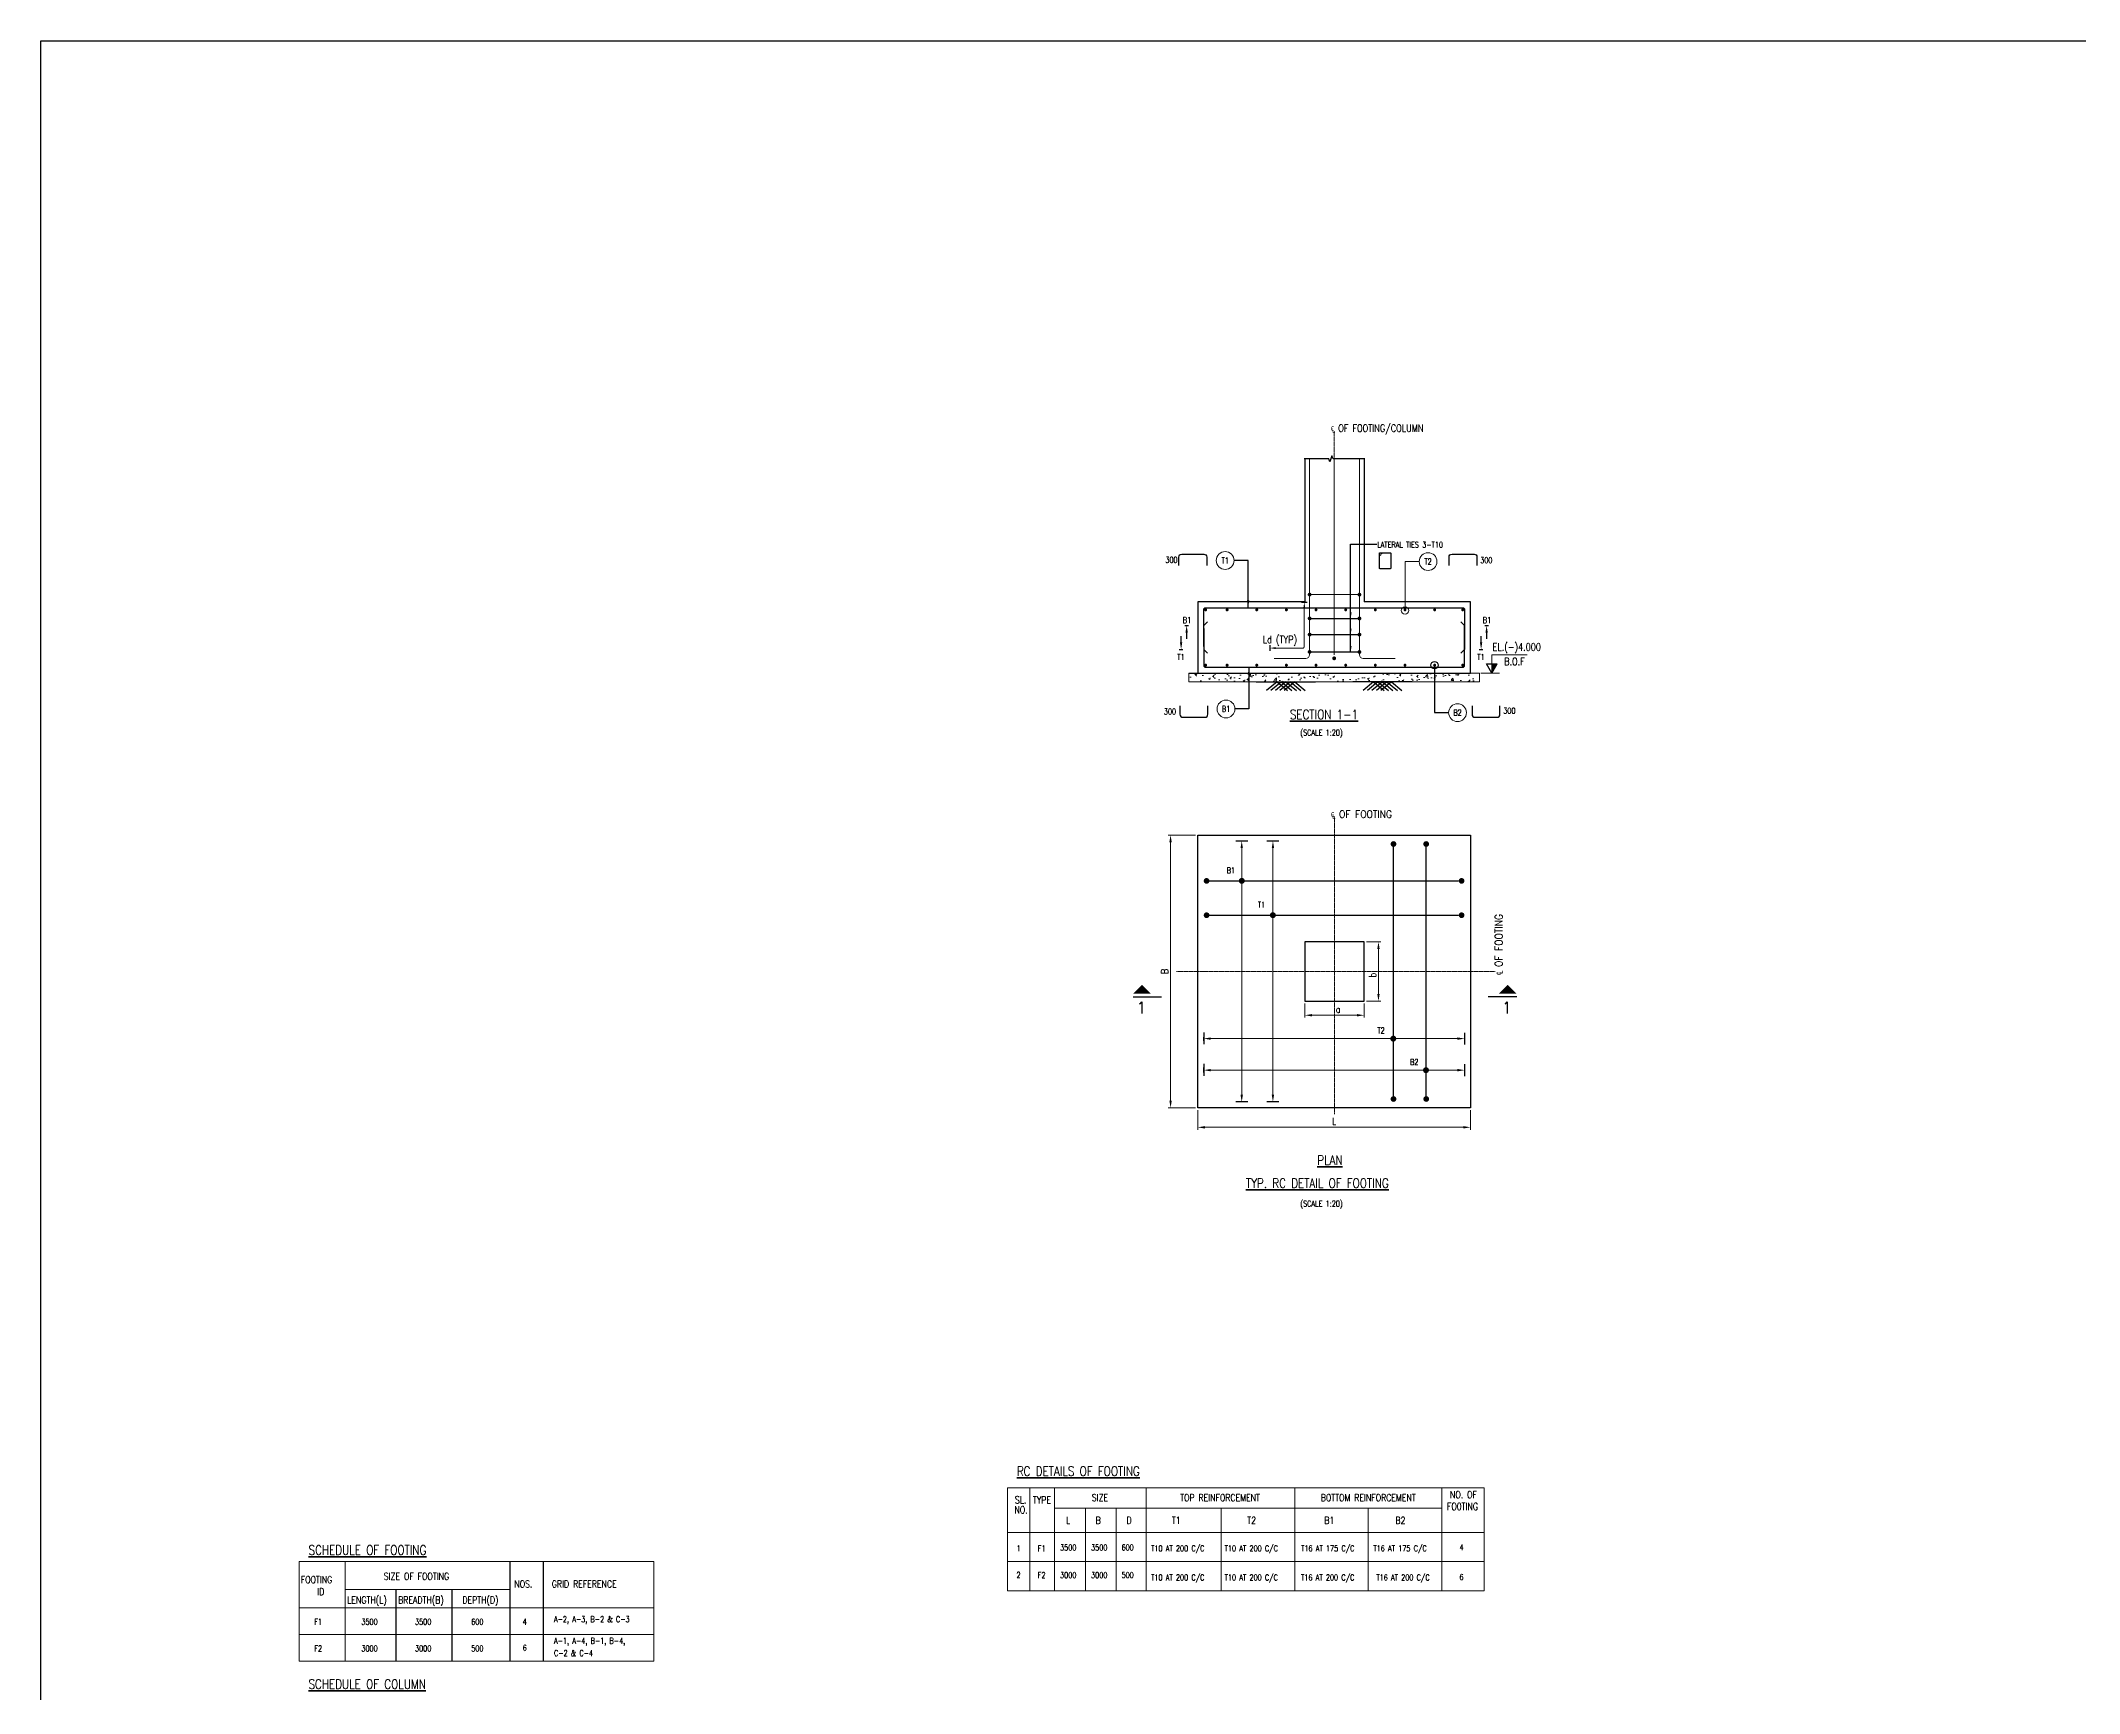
# Model space of a CAD drawing. Header units: millimetres. Extents: x -569190 to 711171, y 227905 to 729063.
# Drawn here: x 99972 to 117159, y 321309 to 335241 of the extents above; entities that cross this region are included whole.
import ezdxf
from ezdxf.enums import TextEntityAlignment as Align

# ---------------------------------------------------------------- set-up
doc = ezdxf.new("R2010")
doc.units = ezdxf.units.MM
doc.header["$LTSCALE"] = 15
doc.linetypes.add('CENTER', pattern=[2, 1.25, -0.25, 0.25, -0.25])
doc.linetypes.add('HIDDEN', pattern=[0.375, 0.25, -0.125])
for name, color, linetype in [('2C', 1, 'Continuous'), ('ATEXT', 3, 'Continuous'), ('Beam', 1, 'Continuous'), ('FOT', 1, 'Continuous'), ('REDINT', 1, 'Continuous'), ('S-ANNO-SYMB', 3, 'Continuous'), ('S-ANNO-TEXT-T250', 3, 'Continuous'), ('S-CON2', 1, 'Continuous'), ('S-REIN', 4, 'Continuous'), ('S-REIN-CON4', 4, 'Continuous')]:
    doc.layers.add(name, color=color, linetype=linetype)
for name, color, linetype, lineweight in [('G-ANNO-TEXT', 3, 'Continuous', 15), ('PG-Grid-Dims', 1, 'Continuous', 9), ('S-ANNO-LEAD', 1, 'Continuous', 20), ('S-ANNO-TEXT-T300', 3, 'Continuous', 30), ('S-ANNO-TEXT-T400', 4, 'Continuous', 40), ('S-GRID-LINE', 1, 'CENTER', 20), ('S-REIN-DIMS', 9, 'Continuous', 18), ('S-SECT-CON1', 8, 'Continuous', 9), ('S-SECT-PATT', 254, 'Continuous', 5), ('S_DIM', 1, 'Continuous', 20), ('S_OUTER THIN LINES', 5, 'Continuous', 13), ('S_TITLE TEXT', 4, 'Continuous', 40)]:
    doc.layers.add(name, color=color, linetype=linetype, lineweight=lineweight)
doc.styles.add('2.5 ROMANS_annotative', font='romans.shx', dxfattribs={"width": 0.8, "height": 2.5})
doc.styles.add('Romans', font='romans.shx', dxfattribs={"width": 0.8})
doc.styles.add('T300-SCALE1', font='romans.shx', dxfattribs={"width": 0.8, "height": 3})
doc.dimstyles.new('MRF_100', dxfattribs={"dimscale": 100, "dimtxt": 3, "dimasz": 3, "dimexe": 1, "dimexo": 1, "dimgap": 1, "dimtad": 1, "dimdec": 0, "dimzin": 1, "dimdsep": 46, "dimtxsty": 'Romans', "dimcen": -3, "dimdle": 1, "dimclrd": 256, "dimclre": 256, "dimclrt": 3, "dimadec": 0, "dimazin": 0, "dimtfac": 1, "dimtdec": 0, "dimtofl": 0, "dimtmove": 0, "dimatfit": 3, "dimfxl": 1, "dimtvp": 2, "dimtolj": 1, "dimtzin": 0, "dimlwd": -1, "dimlwe": -1, "dimarcsym": 0})
doc.dimstyles.new('S-DIMS-100', dxfattribs={"dimscale": 100, "dimtxt": 2.5, "dimasz": 2, "dimexe": 1.5, "dimexo": 1.5, "dimgap": 1, "dimtad": 1, "dimdec": 0, "dimzin": 1, "dimdsep": 46, "dimtxsty": 'Romans', "dimblk": 'OBLIQUE', "dimcen": 2, "dimdle": 1, "dimclrd": 1, "dimclre": 1, "dimclrt": 3, "dimadec": 0, "dimazin": 0, "dimtfac": 1, "dimtdec": 0, "dimtix": 1, "dimtmove": 2, "dimatfit": 3, "dimfxl": 1, "dimtvp": 2, "dimtolj": 1, "dimtzin": 0, "dimarcsym": 0})
doc.dimstyles.get("Standard").update_dxf_attribs({"dimtxt": 0.18, "dimasz": 0.18, "dimexe": 0.18, "dimexo": 0.0625, "dimgap": 0.09, "dimtad": 0, "dimtih": 1, "dimtoh": 1, "dimdec": 4, "dimzin": 0, "dimdsep": 46, "dimtxsty": 'Standard', "dimcen": 0.09, "dimadec": 0, "dimazin": 0, "dimtfac": 1, "dimtdec": 4, "dimtofl": 0, "dimtmove": 0, "dimatfit": 3, "dimfxl": 1, "dimtolj": 1, "dimtzin": 0, "dimarcsym": 0})

# ---------------------------------------------------------------- blocks, each defined once
blk = doc.blocks.new('*D27')
at = {"layer": 'S_DIM', "transparency": 16777216}
for p, q in [((109707, 328544), (109478, 328544)), ((109498, 328484), (109498, 326304)), ((109707, 326244), (109478, 326244))]:
    blk.add_line(p, q, dxfattribs=at)
for points in [[(109488, 328484), (109508, 328484), (109498, 328544)], [(109488, 326304), (109508, 326304), (109498, 326244)]]:
    blk.add_solid(points, dxfattribs=at)
at = {"layer": 'S_DIM', "color": 3, "transparency": 16777216, "insert": (109448, 327394), "char_height": 60, "attachment_point": 5, "rotation": 90, "style": 'Romans'}
blk.add_mtext('\\A1;B', dxfattribs=at)
blk = doc.blocks.new('*D28')
at = {"layer": 'S_DIM', "transparency": 16777216}
for p, q in [((109727, 326224), (109727, 326060)), ((112027, 326224), (112027, 326060)), ((109787, 326080), (111967, 326080))]:
    blk.add_line(p, q, dxfattribs=at)
for points in [[(109787, 326090), (109787, 326070), (109727, 326080)], [(111967, 326090), (111967, 326070), (112027, 326080)]]:
    blk.add_solid(points, dxfattribs=at)
at = {"layer": 'S_DIM', "color": 3, "transparency": 16777216, "insert": (110877, 326130), "char_height": 60, "attachment_point": 5, "style": 'Romans'}
blk.add_mtext('\\A1;L', dxfattribs=at)
blk = doc.blocks.new('*D29')
at = {"layer": 'S_DIM', "transparency": 16777216}
for p, q in [((110128, 328494), (110078, 328494)), ((110098, 328434), (110098, 326354)), ((110108, 326294), (110078, 326294))]:
    blk.add_line(p, q, dxfattribs=at)
for points in [[(110088, 328434), (110108, 328434), (110098, 328494)], [(110088, 326354), (110108, 326354), (110098, 326294)]]:
    blk.add_solid(points, dxfattribs=at)
blk = doc.blocks.new('*D30')
at = {"layer": 'S_DIM', "transparency": 16777216}
for p, q in [((109777, 326585), (109777, 326542)), ((109837, 326562), (111917, 326562)), ((111977, 326564), (111977, 326542))]:
    blk.add_line(p, q, dxfattribs=at)
for points in [[(109837, 326572), (109837, 326552), (109777, 326562)], [(111917, 326572), (111917, 326552), (111977, 326562)]]:
    blk.add_solid(points, dxfattribs=at)
blk = doc.blocks.new('GL')
at = {"layer": '2C'}
for p, q in [((0, 0), (2000, 0)), ((704, 0), (350, -288)), ((854, 0), (500, -288)), ((1004, 0), (650, -288)), ((704, 0), (1057, -288)), ((1154, 0), (800, -288)), ((854, 0), (1207, -288)), ((1304, 0), (950, -288)), ((1004, 0), (1357, -288)), ((1154, 0), (1507, -288)), ((1304, 0), (1657, -288))]:
    blk.add_line(p, q, dxfattribs=at)
blk = doc.blocks.new('*U24')
at = {"const_width": 0.5}
blk.add_lwpolyline([(-0.25, 0.5, 1), (0.25, 0.5, 1)], format="xyb", close=True, dxfattribs=at)
blk = doc.blocks.new('_Oblique')
at = {"color": 0, "linetype": 'ByBlock', "lineweight": -2}
blk.add_line((-0.5, -0.5), (0.5, 0.5), dxfattribs=at)
blk = doc.blocks.new('*D25')
at = {"layer": 'S_DIM', "transparency": 16777216}
for p, q in [((110361, 328494), (110341, 328494)), ((110361, 328434), (110361, 326354)), ((110361, 326294), (110341, 326294))]:
    blk.add_line(p, q, dxfattribs=at)
for points in [[(110351, 328434), (110371, 328434), (110361, 328494)], [(110351, 326354), (110371, 326354), (110361, 326294)]]:
    blk.add_solid(points, dxfattribs=at)
blk = doc.blocks.new('*D26')
at = {"layer": 'S_DIM', "transparency": 16777216}
for p, q in [((109777, 326840), (109777, 326808)), ((109837, 326828), (111917, 326828)), ((111977, 326832), (111977, 326808))]:
    blk.add_line(p, q, dxfattribs=at)
for points in [[(109837, 326838), (109837, 326818), (109777, 326828)], [(111917, 326838), (111917, 326818), (111977, 326828)]]:
    blk.add_solid(points, dxfattribs=at)
blk = doc.blocks.new('*U31')
at = {"layer": 'S-REIN-CON4', "color": 4, "const_width": 12.5}
blk.add_lwpolyline([(-6.25, 0, 1), (6.25, 0, 1)], format="xyb", close=True, dxfattribs=at)
blk = doc.blocks.new('*U32')
at = {"layer": 'S_OUTER THIN LINES', "color": 0, "linetype": 'ByBlock', "lineweight": -2, "transparency": 16777216}
for p in [(0, 0), (250, 0), (500, 0), (750, 0), (1000, 0), (1250, 0), (1500, 0), (1750, 0)]:
    blk.add_blockref('*U31', p, dxfattribs=at)
blk = doc.blocks.new('*U33')
at = {"layer": 'S-REIN-CON4', "color": 4, "const_width": 12.5}
blk.add_lwpolyline([(-6.25, 0, 1), (6.25, 0, 1)], format="xyb", close=True, dxfattribs=at)
blk = doc.blocks.new('*U34')
at = {"layer": 'S_OUTER THIN LINES', "color": 0, "linetype": 'ByBlock', "lineweight": -2, "transparency": 16777216}
for p in [(0, 0), (250, 0), (500, 0), (750, 0), (1000, 0), (1250, 0), (1500, 0), (1750, 0)]:
    blk.add_blockref('*U33', p, dxfattribs=at)
blk = doc.blocks.new('_DotBlank')
at = {"color": 0, "linetype": 'ByBlock', "lineweight": -2}
blk.add_line((-0.5, 0), (-1, 0), dxfattribs=at)
blk.add_circle((0, 0), 0.5, dxfattribs=at)
blk = doc.blocks.new('A$C61DA7679')
at = {"layer": 'S-REIN'}
for p, q in [((0, 123), (11, 111)), ((9, 134), (20, 122))]:
    blk.add_line(p, q, dxfattribs=at)
at = {"layer": 'S-REIN', "flags": 128}
blk.add_lwpolyline([(5, 134), (91, 134, -0.414214), (96, 129), (96, 5, -0.414214), (91, 0), (5, 0, -0.414214), (0, 5), (0, 129, -0.414214)], format="xyb", close=True, dxfattribs=at)
blk = doc.blocks.new('*D46')
at = {"layer": 'S_DIM', "transparency": 16777216}
for p, q in [((110630, 327124), (110630, 327005)), ((111130, 327124), (111130, 327005)), ((110690, 327025), (111070, 327025))]:
    blk.add_line(p, q, dxfattribs=at)
for points in [[(110690, 327035), (110690, 327015), (110630, 327025)], [(111070, 327035), (111070, 327015), (111130, 327025)]]:
    blk.add_solid(points, dxfattribs=at)
at = {"layer": 'S_DIM', "color": 3, "transparency": 16777216, "insert": (110910, 327075), "char_height": 60, "attachment_point": 5, "style": 'Romans'}
blk.add_mtext('\\A1;a', dxfattribs=at)
blk = doc.blocks.new('*D47')
at = {"layer": 'S_DIM', "transparency": 16777216}
for p, q in [((111150, 327644), (111271, 327644)), ((111251, 327204), (111251, 327584)), ((111150, 327144), (111271, 327144))]:
    blk.add_line(p, q, dxfattribs=at)
for points in [[(111241, 327584), (111261, 327584), (111251, 327644)], [(111241, 327204), (111261, 327204), (111251, 327144)]]:
    blk.add_solid(points, dxfattribs=at)
at = {"layer": 'S_DIM', "color": 3, "transparency": 16777216, "insert": (111201, 327363), "char_height": 60, "attachment_point": 5, "rotation": 90, "style": 'Romans'}
blk.add_mtext('\\A1;b', dxfattribs=at)
blk = doc.blocks.new('*U114')
at = {"color": 1, "lineweight": 9}
for p, q in [((-438, 0), (306, 0)), ((0, 736), (1435, 736)), ((0, 0), (0, 736))]:
    blk.add_line(p, q, dxfattribs=at)
for p, q in [((-217, 375), (217, 375)), ((0, 0), (-217, 375)), ((0, 0), (217, 375))]:
    blk.add_line(p, q)
blk.add_solid([(0, 0), (217, 375), (0, 375)])
at = {"layer": 'S-ANNO-TEXT-T300', "style": 'T300-SCALE1', "width": 0.8}
for tag, p in [('DRAWING_TITLE', (34, 1056)), ('SCALE_TEXT', (336, 471))]:
    blk.add_attdef(tag, text='', height=300, dxfattribs=at).set_placement(p, align=Align.MIDDLE_LEFT)

msp = doc.modelspace()

# ---------------------------------------------------------------- hatches: boundary and pattern name
at = {"layer": 'S-REIN-CON4'}
h = msp.add_hatch(color=4, dxfattribs=at)
edge = h.paths.add_edge_path()
edge.add_arc((111377.6, 328468.8), 24.4, 0, 360)
h = msp.add_hatch(color=4, dxfattribs=at)
edge = h.paths.add_edge_path()
edge.add_arc((111653.3, 328468.8), 24.4, 0, 360)
h = msp.add_hatch(color=4, dxfattribs=at)
edge = h.paths.add_edge_path()
edge.add_arc((109801.6, 328157.9), 24.3, 180, 540, ccw=False)
h = msp.add_hatch(color=4, dxfattribs=at)
edge = h.paths.add_edge_path()
edge.add_arc((111951.9, 328157.9), 24.3, 0, 360)
h = msp.add_hatch(color=4, dxfattribs=at)
edge = h.paths.add_edge_path()
edge.add_arc((109801.6, 327868.5), 24.3, 180, 540, ccw=False)
h = msp.add_hatch(color=4, dxfattribs=at)
edge = h.paths.add_edge_path()
edge.add_arc((111951.9, 327868.5), 24.3, 0, 360)
h = msp.add_hatch(color=4, dxfattribs=at)
edge = h.paths.add_edge_path()
edge.add_arc((111377.8, 326318.8), 24.3, 0, 360)
h = msp.add_hatch(color=4, dxfattribs=at)
edge = h.paths.add_edge_path()
edge.add_arc((111653.5, 326318.8), 24.3, 0, 360)
at = {"layer": 'S-SECT-PATT'}
h = msp.add_hatch(dxfattribs=at)
h.set_pattern_fill('AR-CONC', color=253, scale=0.8, style=0)
h.set_pattern_definition([(50, (-1184790.89, 379235.87), (145.747735, -12.751268), [15.24, -167.64]), (355, (-1184790.89, 379235.87), (-28.19426, 152.845314), [12.192, -134.112]), (100.451, (-1184778.74, 379234.81), (117.554001, 140.09335), [12.952, -142.472]), (46.1842, (-1184790.89, 379276.51), (216.863233, -33.633862), [22.86, -251.46]), (96.6356, (-1184772.81, 379273.7), (189.923388, 197.940445), [19.428, -213.708]), (351.184, (-1184790.89, 379276.51), (189.923685, 197.940094), [18.288, -201.168]), (21, (-1184770.57, 379266.35), (121.291904, -81.812415), [15.24, -167.64]), (326, (-1184770.57, 379266.35), (49.441623, 147.350373), [12.192, -134.112]), (71.4514, (-1184760.46, 379259.53), (170.733193, 65.538286), [12.952, -142.472]), (37.5, (-1184790.886, 379235.87), (2.4708826, 67.644031), [0, -132.4864, 0, -136.144, 0, -134.62]), (7.5, (-1184790.886, 379235.87), (53.45573, 80.14446), [0, -77.6224, 0, -129.4384, 0, -51.308]), (327.5, (-1184836.2, 379235.87), (108.4724761, -4.5829952), [0, -50.8, 0, -158.496, 0, -210.312]), (317.5, (-1184856.52, 379235.87), (118.503345, 20.341193), [0, -66.04, 0, -105.2576, 0, -149.352])])
h.paths.add_polyline_path([(112102.5, 329835), (112102.5, 329910), (110877.5, 329910), (110877.5, 329835)])
h.paths.add_polyline_path([(109652.5, 329910), (109652.5, 329835), (110877.5, 329835), (110877.5, 329910)])

# ---------------------------------------------------------------- linework, layer by layer
at = {"color": 2}
for p, q in [((109181.5, 327179.1), (109421.5, 327179.1)), ((112416.3, 327179.1), (112176.3, 327179.1))]:
    msp.add_line(p, q, dxfattribs=at)
msp.add_lwpolyline([(99972.1, 335241.3), (135592.8, 335241.3), (135592.8, 304126.9), (99972.1, 304126.9)], close=True)
for points in [[(109181.5, 327205.8), (109257, 327281.2), (109332.4, 327205.8)], [(112416.3, 327205.8), (112340.9, 327281.2), (112265.5, 327205.8)]]:
    msp.add_solid(points, dxfattribs=at)
at = {"layer": '2C'}
for p, q in [((110630.4, 331715.3), (110630.4, 330510)), ((111130.4, 331715.3), (111130.4, 330510)), ((109652.5, 329910, 0), (112027.5, 329910, 0))]:
    msp.add_line(p, q, dxfattribs=at)
at = {"layer": '2C', "elevation": 0}
msp.add_lwpolyline([(110630.4, 330510), (109727.5, 330510), (109727.5, 329910), (112027.5, 329910), (112027.5, 330510), (111130.4, 330510)], dxfattribs=at)
at = {"layer": 'Beam', "ltscale": 100}
for p, q in [((109587.1, 330160), (109587.1, 330220.9)), ((109618.1, 330310), (109649, 330310)), ((109633.5, 330260), (109633.5, 330199.2)), ((112116.4, 330160), (112116.4, 330220.9)), ((112147.4, 330310), (112178.3, 330310)), ((112162.8, 330260), (112162.8, 330199.2)), ((109571.7, 330110), (109602.6, 330110)), ((112101, 330110), (112131.9, 330110))]:
    msp.add_line(p, q, dxfattribs=at)
for points in [[(109577.1, 330170), (109587.1, 330110), (109597.1, 330170)], [(109623.5, 330250), (109633.5, 330310), (109643.5, 330250)], [(112106.4, 330170), (112116.4, 330110), (112126.4, 330170)], [(112152.8, 330250), (112162.8, 330310), (112172.8, 330250)]]:
    msp.add_solid(points, dxfattribs=at)
at = {"layer": 'FOT', "color": 1, "elevation": 0}
msp.add_lwpolyline([(109727.5, 328543.8), (112027.5, 328543.8), (112027.5, 326243.8), (109727.5, 326243.8)], close=True, dxfattribs=at)
at = {"layer": 'PG-Grid-Dims', "const_width": 25}
for points in [[(110085.9, 328157.9, 1), (110110.9, 328157.9, 1)], [(110348.2, 327868.5, 1), (110373.2, 327868.5, 1)], [(111363.4, 326827.7, 1), (111388.4, 326827.7, 1)], [(111639.1, 326561.9, 1), (111664.1, 326561.9, 1)]]:
    msp.add_lwpolyline(points, format="xyb", close=True, dxfattribs=at)
at = {"layer": 'REDINT'}
for p, q in [((103926.6, 322419, 0), (103926.6, 321579.4, 0)), ((104208.6, 322419, 0), (104208.6, 321579.4, 0)), ((102966.8, 322184.5, 0), (102966.8, 321579.4, 0)), ((103436.9, 322184.5, 0), (103436.9, 321579.4, 0))]:
    msp.add_line(p, q, dxfattribs=at)
at = {"layer": 'S-ANNO-LEAD'}
for p, q in [((108122.4, 323041), (112141.9, 323041)), ((108122.4, 323041), (108122.4, 322172.6)), ((108122.4, 323041), (112141.9, 323041)), ((108122.4, 323041), (108122.4, 322172.6)), ((108311.2, 323041), (108311.2, 322172.6)), ((108311.2, 323041), (108311.2, 322172.6)), ((108519.4, 323041), (108519.4, 322172.6)), ((108519.4, 323041), (108519.4, 322172.6)), ((109290.9, 323041), (109290.9, 322172.6)), ((109290.9, 323041), (109290.9, 322172.6)), ((110545.5, 323041), (110545.5, 322172.6)), ((110545.5, 323041), (110545.5, 322172.6)), ((111785.3, 323041), (111785.3, 322172.6)), ((112141.9, 323041.1), (112141.9, 322172.6)), ((112141.9, 323041.1), (112141.9, 322172.6)), ((112141.9, 323041.1), (112141.9, 322172.6)), ((108519.4, 322868), (111785.3, 322868)), ((108519.4, 322868), (111785.3, 322868)), ((108780.1, 322868), (108780.1, 322172.6)), ((108780.1, 322868), (108780.1, 322172.6)), ((109039, 322868), (109039, 322172.6)), ((109039, 322868), (109039, 322172.6)), ((109925.7, 322868), (109925.7, 322172.6)), ((109925.7, 322868), (109925.7, 322172.6)), ((111165.4, 322868), (111165.4, 322172.6)), ((108122.4, 322663.3), (112141.9, 322663.3)), ((108122.4, 322663.3), (112141.9, 322663.3)), ((102149.6, 322419, 0), (105140.3, 322419, 0)), ((102149.6, 322419, 0), (102149.6, 321579.4, 0)), ((102537.5, 322419, 0), (102537.5, 321579.4, 0)), ((105140.3, 322419, 0), (105140.3, 321579.4, 0)), ((108122.4, 322418), (112141.9, 322418)), ((108122.4, 322418), (112141.9, 322418)), ((102537.5, 322184.5, 0), (103926.6, 322184.5, 0)), ((108122.4, 322172.6), (112141.9, 322172.6)), ((108122.4, 322172.6), (112141.9, 322172.6)), ((102149.6, 322028.6, 0), (105140.3, 322028.6, 0)), ((102149.6, 321804, 0), (105140.3, 321804, 0)), ((102149.6, 321579.4, 0), (105140.3, 321579.4, 0))]:
    msp.add_line(p, q, dxfattribs=at)
at = {"layer": 'S-ANNO-LEAD', "elevation": 0}
msp.add_lwpolyline([(111474.9, 330499.9), (111474.9, 330849.8), (111594, 330849.8)], dxfattribs=at)
at = {"layer": 'S-ANNO-LEAD'}
for centre in [(109958.4, 330859.4, 0), (111669, 330849.8, 0), (109965.6, 329607.4, 0), (111917.6, 329576.3)]:
    msp.add_circle(centre, 75, dxfattribs=at)
at = {"layer": 'S-CON2', "elevation": 0}
msp.add_lwpolyline([(111136.5, 331715.3), (110867.9, 331715.3), (110858.8, 331740.4), (110840.5, 331690.2), (110831.4, 331715.3), (110624.7, 331715.3)], dxfattribs=at)
at = {"layer": 'S-CON2'}
msp.add_lwpolyline([(110630.4, 327143.8), (111130.4, 327143.8), (111130.4, 327643.8), (110630.4, 327643.8)], close=True, dxfattribs=at)
at = {"layer": 'S-GRID-LINE', "color": 8, "ltscale": 0.5}
for p, q in [((110877.5, 331949.5, -0.2), (110877.5, 331715.3, 0)), ((110880.4, 326190.4), (110880.4, 328700.1)), ((109547.4, 327393.8), (112234.2, 327393.8))]:
    msp.add_line(p, q, dxfattribs=at)
at = {"layer": 'S-REIN', "elevation": 0, "flags": 128}
for points in [[(109567.4, 330817.9), (109567.4, 330888, -0.4142136), (109592.4, 330913), (109777.6, 330913, -0.4142136), (109802.6, 330888), (109802.6, 330817.9)], [(111846.2, 330817.9), (111846.2, 330888, -0.4142136), (111871.2, 330913), (112056.4, 330913, -0.4142136), (112081.4, 330888), (112081.4, 330817.9)], [(109577.5, 329632.4), (109577.5, 329562.3, 0.4142136), (109602.5, 329537.3), (109787.7, 329537.3, 0.4142136), (109812.7, 329562.3), (109812.7, 329632.4)], [(112039.8, 329632.4), (112039.8, 329562.3, 0.4142136), (112064.8, 329537.3), (112250, 329537.3, 0.4142136), (112275, 329562.3), (112275, 329632.4)]]:
    msp.add_lwpolyline(points, format="xyb", dxfattribs=at)
at = {"layer": 'S-REIN', "elevation": 0}
for points in [[(109777.5, 330135.1), (109777.5, 330445, -0.4142136), (109792.5, 330460), (111962.5, 330460, -0.4142136), (111977.5, 330445), (111977.4, 330110)], [(109777.5, 330284.9), (109777.5, 329975, 0.4142136), (109792.5, 329960), (111962.5, 329960, 0.4142136), (111977.5, 329975), (111977.4, 330310)]]:
    msp.add_lwpolyline(points, format="xyb", dxfattribs=at)
at = {"layer": 'S-REIN-CON4', "color": 4}
for p, q in [((109777.5, 330310, 0), (109810.8, 330343.3, 0)), ((110601.7, 330508.3, 0), (110650, 330508.3, 0)), ((110670.4, 330370.8, 0), (111090.4, 330370.8, -1.1)), ((111977.4, 330310, 0), (111944.1, 330343.3, 0)), ((110670.4, 330234.5, 0.1), (111090.4, 330234.5, -0.9)), ((109777.5, 330110, 0), (109810.8, 330076.7, 0)), ((110334.8, 330145.8, 0), (110334.8, 330097.5, 0)), ((110670.4, 330088.2, -0.1), (111090.4, 330088.2, -1.1)), ((111977.4, 330110, 0), (111944.1, 330076.7, 0)), ((110148.4, 328493.8, 0), (110048.5, 328493.8, 0)), ((110410.7, 328493.8, 0), (110310.8, 328493.8, 0)), ((111653.5, 326318.8, 0), (111653.5, 328468.8, 0)), ((109802.5, 328157.9, 0), (111926.2, 328157.9, 0)), ((109777.5, 326880.8, 0), (109777.5, 326780.8, 0)), ((111977.5, 326878.1, 0), (111977.5, 326778.2, 0)), ((109777.5, 326615, 0), (109777.5, 326515.1, 0)), ((111977.5, 326612.3, 0), (111977.5, 326512.4, 0)), ((110148.4, 326293.8, 0), (110048.5, 326293.8, 0)), ((110410.8, 326293.8, 0), (110310.9, 326293.8, 0))]:
    msp.add_line(p, q, dxfattribs=at)
at = {"layer": 'S-REIN-CON4', "color": 4, "linetype": 'HIDDEN'}
for p, q in [((111377.8, 326318.8, 0), (111377.8, 328468.8, 0)), ((109802.5, 327868.5, 0), (111926.2, 327868.5, 0))]:
    msp.add_line(p, q, dxfattribs=at)
at = {"layer": 'S-REIN-CON4', "color": 4, "const_width": 12.5}
for points in [[(109800.1, 330443.3, -1), (109787.6, 330443.3, -1)], [(111954.9, 330443.3, 1), (111967.4, 330443.3, 1)], [(109800.1, 329976.7, 1), (109787.6, 329976.7, 1)], [(111954.9, 329976.7, -1), (111967.4, 329976.7, -1)]]:
    msp.add_lwpolyline(points, format="xyb", close=True, dxfattribs=at)
at = {"layer": 'S-SECT-CON1'}
for p, q in [((110670.4, 331715.3), (110670.4, 330063.9)), ((110877.5, 331715.3, -0.1), (110877.5, 330063.9, -0.1)), ((111090.4, 331715.3, -0.1), (111090.4, 330063.9, 0.1)), ((110670.4, 330571.6, 1), (111090.4, 330571.6, 0)), ((110638.4, 330031.9), (110370.4, 330031.9)), ((111122.4, 330031.9, 0.1), (111390.4, 330031.9, 0.1)), ((109652.5, 329910, 0), (109652.5, 329835, 0)), ((109727.5, 329910, 0), (109652.5, 329910, 0)), ((109652.5, 329835, 0), (112102.5, 329835, 0)), ((112027.5, 329910, 0), (112102.5, 329910, 0)), ((112102.5, 329835, 0), (112102.5, 329910, 0))]:
    msp.add_line(p, q, dxfattribs=at)
for centre, start, end in [((110638.4, 330063.9), 270, 360), ((111122.4, 330063.9, 0.1), 180, 270)]:
    msp.add_arc(centre, 32, start, end, dxfattribs=at)
at = {"layer": 'S_DIM', "elevation": 0}
msp.add_lwpolyline([(110625.7, 330458.2), (110625.7, 330130.9, -0.4142136), (110615.7, 330120.9), (110384.8, 330120.9)], format="xyb", dxfattribs=at)
at = {"layer": 'S_DIM'}
for points in [[(110617.4, 330458.2, 0), (110625.7, 330508.2, 0), (110634.1, 330458.2, 0)], [(110384.8, 330112.5, 0), (110334.8, 330120.9, 0), (110384.8, 330129.2, 0)]]:
    msp.add_solid(points, dxfattribs=at)

# ---------------------------------------------------------------- block references
at = {"layer": '2C', "xscale": 0.25, "yscale": 0.25, "zscale": 0.25}
msp.add_blockref('GL', (110219.6, 329835, 0), dxfattribs=at)
at = {"layer": '2C', "xscale": -0.25, "yscale": 0.25, "zscale": 0.25, "rotation": 359.9999980607815}
msp.add_blockref('GL', (111535.4, 329835, 0), dxfattribs=at)
at = {"layer": 'S-ANNO-LEAD', "xscale": 62.5, "yscale": 62.5, "zscale": 62.5, "rotation": 270}
msp.add_blockref('_DotBlank', (111474.9, 330437.4, 0), dxfattribs=at)
at = {"layer": 'S-ANNO-SYMB', "xscale": 0.2083333333333333, "yscale": 0.2083333333333333, "zscale": 0.2083333333333333}
msp.add_blockref('*U114', (112206.4, 329910, 0), dxfattribs=at).add_auto_attribs({'SCALE_TEXT': ' B.O.F', 'DRAWING_TITLE': 'EL.(-)4.000'})
at = {"layer": 'S-REIN-CON4', "color": 4, "yscale": 32, "zscale": 32}
for p, xscale, rotation in [((110670.4, 330354.8, 0), -32, 2.413140887114196e-06), ((111090.4, 330354.8, -1.1), -32, 2.413140887114196e-06), ((110670.4, 330218.5, 0.1), -32, 2.413140887114196e-06), ((111090.4, 330218.5, -0.9), -32, 2.413140887114196e-06), ((110670.4, 330104.2, -0.1), 32, 180), ((111090.4, 330104.2, -1.1), 32, 180)]:
    msp.add_blockref('*U24', p, dxfattribs=dict(at, xscale=xscale, rotation=rotation))
at = {"layer": 'S-SECT-CON1', "xscale": 32, "yscale": 32, "zscale": 32, "rotation": 180}
for p in [(110670.4, 330587.6, 1), (111090.4, 330587.6, 0), (110877.5, 330050.3, 1.1)]:
    msp.add_blockref('*U24', p, dxfattribs=at)
at = {"layer": 'S_OUTER THIN LINES'}
for name, p in [('A$C61DA7679', (111258.6, 330790)), ('*U32', (109974.6, 330443.3, 0))]:
    msp.add_blockref(name, p, dxfattribs=at)
at = {"layer": 'S_OUTER THIN LINES', "xscale": -1, "rotation": 180}
msp.add_blockref('*U34', (109974.6, 329976.7, 0), dxfattribs=at)

# ---------------------------------------------------------------- texts
at = {"color": 2, "style": 'Romans', "width": 0.9}
for p in [(109251.2, 327089.1), (112333.5, 327089.1)]:
    msp.add_text('1', height=100, dxfattribs=at).set_placement(p, align=Align.MIDDLE)
at = {"layer": 'ATEXT', "style": 'Romans', "width": 0.8}
for s, p in [('B1', (109971.4, 328221.6, 0)), ('T1', (110233.7, 327932.2, 0)), ('T2', (111241.7, 326871.4, 0)), ('B2', (111517.4, 326605.7, 0))]:
    msp.add_text(s, height=50, dxfattribs=at).set_placement(p)
at = {"layer": 'G-ANNO-TEXT', "style": 'Romans', "width": 0.8}
msp.add_text('Ld (TYP)', height=62.5, dxfattribs=at).set_placement((110275.3, 330161.3, 0))
at = {"layer": 'S-ANNO-TEXT-T250', "style": 'Romans'}
for s, height, width, p in [('℄ OF FOOTING/COLUMN', 62.5, 0.8, (110850.8, 331943.1, 0)), ('LATERAL TIES 3-T10', 50, 0.8, (111240.7, 330967.5)), ('(SCALE 1:20)', 50, 0.8, (110591.5, 329382.5)), ('℄ OF FOOTING', 62.5, 0.9, (110850.5, 328688.9)), ('(SCALE 1:20)', 50, 0.8, (110591.5, 325411.2)), ('1', 50, 0.8, (108198.6, 322505.1)), ('F1', 50, 0.8, (108378.8, 322504.3)), ('T10 AT 200 C/C', 50, 0.8, (109334.4, 322505.1)), ('T10 AT 200 C/C', 50, 0.8, (109954.2, 322505.1)), ('T16 AT 175 C/C', 50, 0.8, (110599.3, 322505.1)), ('T16 AT 175 C/C', 50, 0.8, (111208.4, 322505.1)), ('2', 50, 0.8, (108198.6, 322280.9)), ('F2', 50, 0.8, (108378.8, 322280.1)), ('T10 AT 200 C/C', 50, 0.8, (109334.4, 322259.7)), ('T10 AT 200 C/C', 50, 0.8, (109954.2, 322259.7)), ('T16 AT 200 C/C', 50, 0.8, (110598.6, 322259.7)), ('T16 AT 200 C/C', 50, 0.8, (111233.4, 322259.7))]:
    msp.add_text(s, height=height, dxfattribs=dict(at, width=width)).set_placement(p)
at = {"layer": 'S-ANNO-TEXT-T250', "style": 'Romans', "width": 0.8}
for s, p in [('300', (109505.6, 330838.7, 0)), ('300', (112160, 330836.7, 0)), ('B1', (109636.7, 330332.1)), ('B1', (112166, 330332.1)), ('T1', (109586.1, 330020.7)), ('T1', (112115.4, 330020.7)), ('300', (109492.7, 329560.9, 0)), ('300', (112355, 329567.8, 0))]:
    msp.add_text(s, height=50, dxfattribs=at).set_placement(p, align=Align.CENTER)
for s, p in [('T1', (109958.4, 330859.4, 0)), ('T2', (111669, 330849.8, 0)), ('B1', (109965.6, 329607.4, 0)), ('B2', (111917.6, 329576.3))]:
    msp.add_text(s, height=50, dxfattribs=at).set_placement(p, align=Align.MIDDLE_CENTER)
at = {"layer": 'S-ANNO-TEXT-T250', "style": 'Romans', "width": 0.9}
msp.add_text('℄ OF FOOTING', height=62.5, rotation=90, dxfattribs=at).set_placement((112295.9, 327364))
at = {"layer": 'S-ANNO-TEXT-T250', "char_height": 50, "attachment_point": 1, "style": '2.5 ROMANS_annotative'}
for s, insert, width in [('\\pxsm1.25;A-2, A-3, B-2 & C-3', (104298.7, 321957.5, 0), 2158.826), ('\\pxsm1.25;A-1, A-4, B-1, B-4, \\PC-2 & C-4', (104299.5, 321776.3, 0), 1650.013)]:
    msp.add_mtext(s, dxfattribs=dict(at, insert=insert, width=width))
at = {"layer": 'S-ANNO-TEXT-T300', "style": 'Romans', "width": 0.8}
for s, height, p in [('3500', 50, (108566.3, 322511.7)), ('3500', 50, (108827.6, 322511.7)), ('600', 50, (109085, 322512.8)), ('4', 50, (111934.2, 322514)), ('FOOTING', 60, (102164.6, 322235.7, 0)), ('SIZE OF FOOTING', 60, (102864.1, 322264, 0)), ('3000', 50, (108566.3, 322279.1, 0)), ('3000', 50, (108827.6, 322279.1, 0)), ('500', 50, (109085, 322280.2, 0)), ('6', 50, (111934.1, 322263.4, 0)), ('ID', 60, (102303.2, 322135.7, 0)), ('LENGTH(L)', 60, (102555.8, 322064.6, 0)), ('BREADTH(B)', 60, (102985.1, 322064.6, 0)), ('DEPTH(D)', 60, (103527, 322064.6, 0)), ('NOS.', 60, (103965.1, 322199.3, 0)), ('GRID REFERENCE', 60, (104280.9, 322199.3, 0)), ('F1', 50, (102279, 321886.3, 0)), ('3500', 50, (102675.3, 321886.2, 0)), ('3500', 50, (103127.6, 321886.2, 0)), ('600', 50, (103601.9, 321886.2, 0)), ('4', 50, (104035.7, 321886.2, 0)), ('F2', 50, (102279, 321661.7, 0)), ('3000', 50, (102675.3, 321661.7, 0)), ('3000', 50, (103127.6, 321661.7, 0)), ('500', 50, (103601.9, 321661.7, 0)), ('6', 50, (104035.6, 321666.7, 0))]:
    msp.add_text(s, height=height, dxfattribs=at).set_placement(p)
at = {"layer": 'S-ANNO-TEXT-T400', "style": 'Romans', "width": 0.8}
for s, p in [('%%USECTION 1-1', (110503.5, 329520.7, 0)), ('%%UTYP. RC DETAIL OF FOOTING', (110133.5, 325569)), ('%%URC DETAILS OF FOOTING', (108201.8, 323140.2))]:
    msp.add_text(s, height=80, dxfattribs=at).set_placement(p)
msp.add_text('%%UPLAN', height=80, dxfattribs=at).set_placement((110734.8, 325738.8, 0), align=Align.BOTTOM_LEFT)
for s, p in [('%%USCHEDULE OF FOOTING', (102726.7, 322515.8, 0)), ('%%USCHEDULE OF COLUMN', (102724.5, 321385, 0))]:
    msp.add_text(s, height=80, dxfattribs=at).set_placement(p, align=Align.MIDDLE_CENTER)
at = {"layer": 'S_TITLE TEXT', "style": 'T300-SCALE1', "width": 0.8}
for s, p in [('SL. ', (108250.2, 322939.1)), ('TYPE', (108413.8, 322938.6)), ('SIZE', (108902.7, 322956.8)), ('TOP REINFORCEMENT', (109915.3, 322956.8)), ('BOTTOM REINFORCEMENT', (111164.9, 322956.8)), ('NO. OF', (111967.3, 322982.9)), (' NO.', (108220.9, 322855)), ('L', (108634.2, 322766.2)), ('B', (108887.6, 322766.2)), ('D', (109148.8, 322766.2)), ('T1', (109545.1, 322766.2)), ('T2', (110181.4, 322766.2)), ('B1', (110836.2, 322766.2)), ('B2', (111436.1, 322766.2)), ('FO0TING', (111959.3, 322883.3))]:
    msp.add_text(s, height=60, dxfattribs=at).set_placement(p, align=Align.MIDDLE)

# ---------------------------------------------------------------- dimensions: what is measured, and where the dimension line sits
at = {"layer": 'S_DIM'}
for base, p1, p2, angle, text, picture, middle in [((109498.4, 326243.8), (109727.5, 328543.8, 0), (109727.5, 326243.8, 0), 90, 'B\\X', '*D27', (109498.4, 327393.8)), ((110098.4, 326293.8, 0), (110148.4, 328493.8, 0), (110128.2, 326293.8, 0), 270, ' ', '*D29', (110098.4, 327393.8, 0)), ((110360.7, 326293.8, 0), (110381, 328493.8, 0), (110380.6, 326293.8, 0), 270, ' ', '*D25', (110360.7, 327393.8, 0))]:
    dim = msp.add_linear_dim(base=base, p1=p1, p2=p2, angle=angle, text=text, dimstyle='MRF_100', override={"dimscale": 20}, dxfattribs=at)
    dim.commit()
    dim.dimension.update_dxf_attribs({"geometry": picture, "text_midpoint": middle})
dim = msp.add_linear_dim(base=(111250.7, 327643.8), p1=(111130.4, 327143.8), p2=(111130.4, 327643.8), angle=90, text='b', dimstyle='MRF_100', override={"dimscale": 20}, dxfattribs=at)
dim.commit()
dim.dimension.update_dxf_attribs({"geometry": '*D47', "text_midpoint": (111250.7, 327363.3), "dimtype": 160})
dim = msp.add_linear_dim(base=(111130.4, 327024.9), p1=(110630.4, 327143.8), p2=(111130.4, 327143.8), text='a', dimstyle='MRF_100', override={"dimscale": 20}, dxfattribs=at)
dim.commit()
dim.dimension.update_dxf_attribs({"geometry": '*D46', "text_midpoint": (110910.1, 327024.9), "dimtype": 160})
for base, p1, p2, text, picture, middle in [((111977.5, 326828.2, 0), (109777.5, 326859.9, 0), (111977.5, 326852.4, 0), ' ', '*D26', (110877.5, 326828.2, 0)), ((111977.5, 326562.4, 0), (109777.5, 326604.6, 0), (111977.5, 326584.2, 0), ' ', '*D30', (110877.5, 326562.4, 0)), ((112027.5, 326080.4), (109727.5, 326243.8, 0), (112027.5, 326243.8, 0), 'L\\X', '*D28', (110877.5, 326080.4))]:
    dim = msp.add_linear_dim(base=base, p1=p1, p2=p2, text=text, dimstyle='MRF_100', override={"dimscale": 20}, dxfattribs=at)
    dim.commit()
    dim.dimension.update_dxf_attribs({"geometry": picture, "text_midpoint": middle})

# ---------------------------------------------------------------- leaders
at = {"layer": 'S-ANNO-LEAD'}
for points, override in [([(110151.6, 330460, 0), (110151.6, 330859.4, 0), (110033.4, 330859.4, 0)], {"dimscale": 25, "dimtxt": 2.5, "dimasz": 2.5, "dimtad": 0}), ([(111723.5, 329976.8, 0), (111723.5, 329576.3, 0), (111842.6, 329576.3, 0)], {"dimscale": 25, "dimtxt": 2.5, "dimasz": 2.5, "dimtad": 0, "dimldrblk": 'DotBlank'}), ([(110158.8, 329960, 0), (110158.8, 329607.4, 0), (110040.6, 329607.4, 0)], {"dimscale": 25, "dimtxt": 2.5, "dimasz": 2.5, "dimtad": 0})]:
    msp.add_leader(points, dimstyle='Standard', override=override, dxfattribs=at)
at = {"layer": 'S-REIN-DIMS'}
for points in [[(111016.4, 330088.2, -0.9), (111016.4, 330997.6, -0.9), (111236.6, 330997.6, -0.9)], [(111016.4, 330234.5, -0.9), (111016.4, 330997.6, -0.9)], [(111016.4, 330370.8, -0.9), (111016.4, 330997.6, -0.9)]]:
    msp.add_leader(points, dimstyle='S-DIMS-100', override={"dimscale": 25}, dxfattribs=at)

doc.saveas('drawing.dxf')
